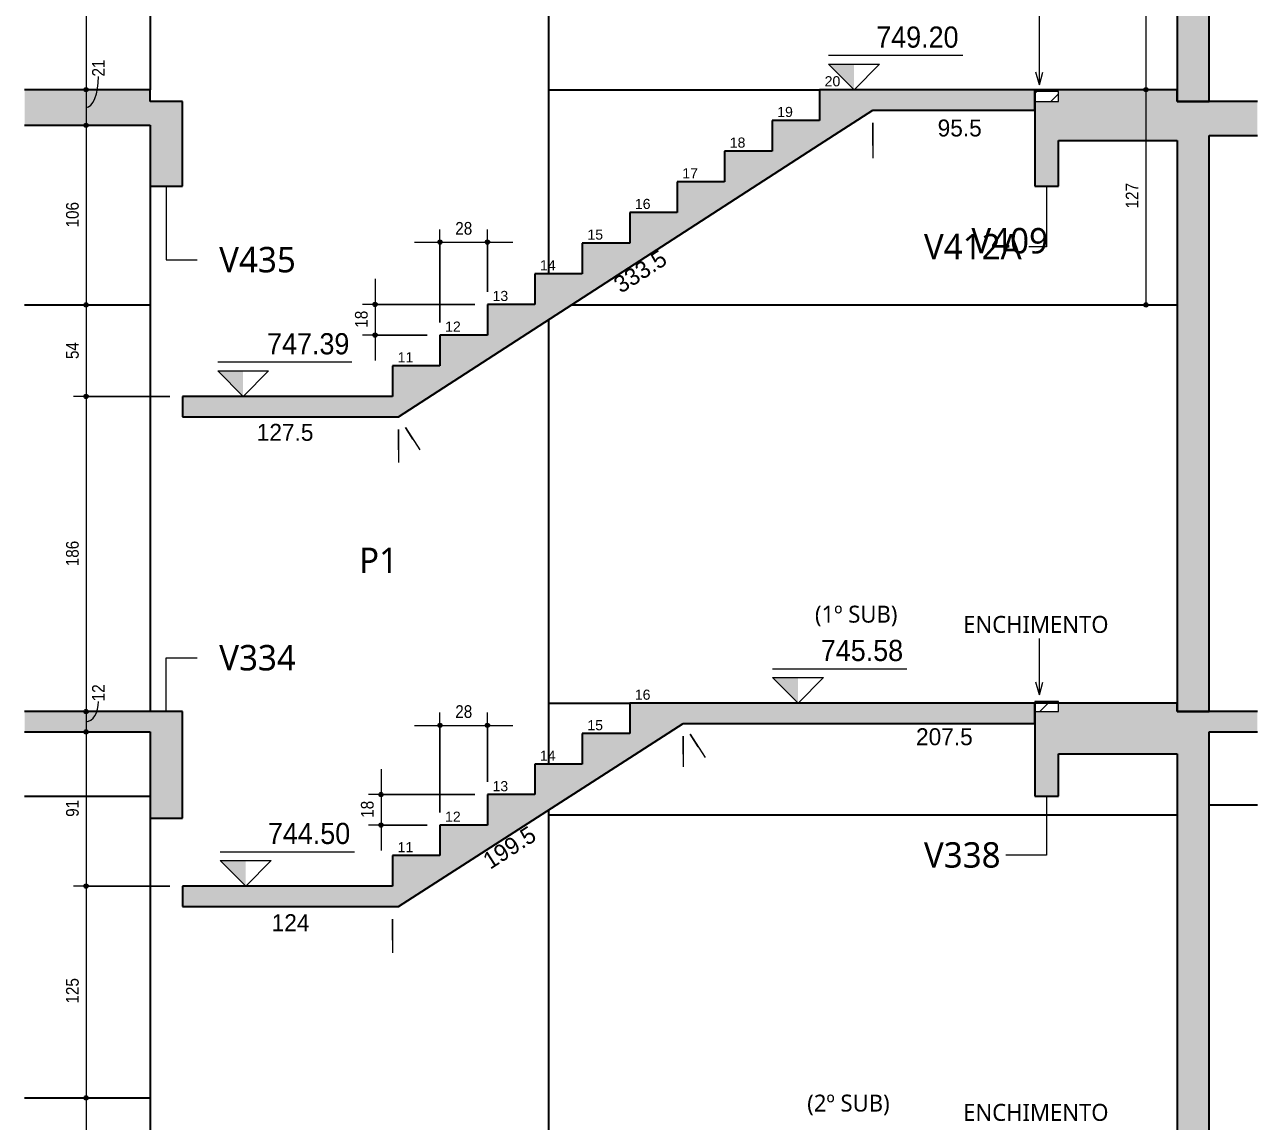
# Model space of a CAD drawing. Header units: centimetres. Extents: x -2136 to 34701, y -1430 to 84208.
# Drawn here: x 30316 to 31044, y 74311 to 74958 of the extents above; entities that cross this region are included whole.
import ezdxf

# ---------------------------------------------------------------- set-up
doc = ezdxf.new("R2010")
doc.units = ezdxf.units.CM
for name, color, linetype, lineweight in [('A-ANNO-DIMS', 7, 'Continuous', 9), ('A-ANNO-DIMS-50', 7, 'Continuous', 9), ('A-DETL', 7, 'Continuous', 18), ('A-DETL-GENF', 7, 'Continuous', 18), ('A-FLOR', 7, 'Continuous', 18), ('G-ANNO-DIMS', 7, 'Continuous', 9), ('G-ANNO-TEXT', 7, 'Continuous', 9), ('S-BEAM', 7, 'Continuous', 18), ('S-BEAM-IDEN', 7, 'Continuous', 9), ('S-COLS', 7, 'Continuous', 18), ('S-COLS-IDEN', 7, 'Continuous', 9), ('S-STRS', 7, 'Continuous', 18), ('S-STRS-ANNO', 7, 'Continuous', 18)]:
    doc.layers.add(name, color=color, linetype=linetype, lineweight=lineweight)
doc.styles.add('Arial', font='arial.ttf', dxfattribs={"height": 5.953125})
doc.styles.add('Fira Sans', font='FiraSans-Regular.ttf', dxfattribs={"width": 0.95, "height": 12.5})
doc.styles.add('Fira Sans_1', font='FiraSans-Regular.ttf', dxfattribs={"height": 10})
doc.styles.add('Fira Sans_2', font='FiraSans-Regular.ttf', dxfattribs={"width": 0.9, "height": 7.5})
doc.styles.add('Gadugi', font='gadugi.ttf', dxfattribs={"height": 15})
doc.styles.add('Gadugi_1', font='gadugi.ttf', dxfattribs={"height": 10})
doc.dimstyles.new('PED_R80_1_5mm_ACIMA_As_ESQ__R00_1', dxfattribs={"dimscale": 30.48, "dimtxt": 10.229846, "dimasz": 0.328084, "dimexe": 0.246063, "dimexo": 0.246063, "dimgap": 0.049213, "dimtad": 1, "dimdec": 1, "dimrnd": 0.5, "dimdsep": 46, "dimtxsty": 'Fira Sans_2', "dimblk1": 'DOTSMALL', "dimblk2": 'DOTSMALL', "dimsah": 1, "dimcen": 0.09, "dimdle": 0.492126, "dimazin": 0, "dimtfac": 1, "dimtdec": 4, "dimtix": 1, "dimtmove": 1, "dimatfit": 3, "dimfxl": 1, "dimtvp": 1, "dimtolj": 1, "dimtzin": 0, "dimarcsym": 2})
doc.dimstyles.new('PED_R80_1_5mm_ACIMA_As_ESQ__R00_4', dxfattribs={"dimscale": 30.48, "dimtxt": 10.229846, "dimasz": 0.328084, "dimexe": 0.246063, "dimexo": 0.246063, "dimgap": 0.049213, "dimtad": 1, "dimdec": 1, "dimrnd": 0.5, "dimdsep": 46, "dimtxsty": 'Fira Sans_2', "dimblk1": 'DOTSMALL', "dimblk2": 'DOTSMALL', "dimsah": 1, "dimcen": 0.09, "dimdle": 0.492126, "dimazin": 0, "dimtfac": 1, "dimtdec": 4, "dimtix": 1, "dimtmove": 0, "dimatfit": 3, "dimfxl": 1, "dimtvp": 1, "dimtolj": 1, "dimtzin": 0, "dimarcsym": 2})
doc.dimstyles.new('PED_R80_1_5mm_ACIMA_As_ESQ__R00_7', dxfattribs={"dimscale": 30.48, "dimtxt": 10.229846, "dimasz": 0.328084, "dimexe": 0.246063, "dimexo": 0.246063, "dimgap": 0.049213, "dimtad": 1, "dimdec": 1, "dimrnd": 0.5, "dimdsep": 46, "dimtxsty": 'Fira Sans_2', "dimblk1": 'DOTSMALL', "dimblk2": 'DOTSMALL', "dimsah": 1, "dimcen": 0.09, "dimdle": 0.492126, "dimazin": 0, "dimtfac": 1, "dimtdec": 4, "dimtix": 1, "dimtmove": 0, "dimatfit": 3, "dimfxl": 1, "dimtvp": 1, "dimtolj": 1, "dimtzin": 0, "dimarcsym": 2})
doc.dimstyles.new('PED_R80_2_0mm_ACIMA_As_ESQ__SEM_LINHA_R00_1', dxfattribs={"dimscale": 30.48, "dimtxt": 13.639794, "dimasz": 0.04101, "dimexe": 0.246063, "dimexo": 0.246063, "dimgap": 0.049213, "dimtad": 0, "dimjust": 2, "dimdec": 1, "dimrnd": 0.5, "dimdsep": 46, "dimtxsty": 'Fira Sans_1', "dimblk1": 'NONE', "dimblk2": 'DOTSMALL', "dimsah": 1, "dimcen": 0.09, "dimdle": 0.492126, "dimse1": 1, "dimsd1": 1, "dimsd2": 1, "dimazin": 0, "dimtfac": 1, "dimtdec": 4, "dimtix": 1, "dimtmove": 2, "dimatfit": 3, "dimfxl": 1, "dimtvp": 1, "dimtolj": 1, "dimtzin": 0, "dimarcsym": 2})
pattern_1 = [(45, (30682.196, 78788.5), (-7.071068, 7.071068), [])]

# ---------------------------------------------------------------- blocks, each defined once
blk = doc.blocks.new('Elevações de ponto - SIMBOLO DE NÍVEL-CORTE-2219088-CT 010 K - CORTE E3-E3')
at = {"layer": 'G-ANNO-DIMS'}
blk.add_hatch(color=256, dxfattribs=at).paths.add_polyline_path([(84.71, 74285), (84.71, 74270), (69.71, 74285)], flags=0)
for p, q in [((148.9, 74290.1), (69.71, 74290.1)), ((84.71, 74270), (69.71, 74285)), ((69.71, 74285), (99.71, 74285)), ((99.71, 74285), (84.71, 74270))]:
    blk.add_line(p, q, dxfattribs=at)
blk = doc.blocks.new('DIMBLOCK1024-CT 010 K - CORTE E3-E3')
at = {"layer": 'A-ANNO-DIMS-50', "true_color": 0x000032}
h = blk.add_hatch(color=178, dxfattribs=at)
edge = h.paths.add_edge_path(flags=0)
edge.add_arc((30561.59, 74544.86), 1.25, 0, 360)
h = blk.add_hatch(color=178, dxfattribs=at)
edge = h.paths.add_edge_path(flags=0)
edge.add_arc((30589.59, 74544.86), 1.25, 0, 360)
at = {"layer": 'A-ANNO-DIMS-50', "color": 178, "true_color": 0x000032}
for p, q in [((30561.59, 74493.5), (30561.59, 74552.36)), ((30589.59, 74511.5), (30589.59, 74552.36)), ((30546.59, 74544.86), (30604.59, 74544.86)), ((30561.59, 74544.86), (30561.59, 74493.5)), ((30589.59, 74544.86), (30589.59, 74511.5))]:
    blk.add_line(p, q, dxfattribs=at)
for centre in [(30561.59, 74544.86), (30589.59, 74544.86)]:
    blk.add_circle(centre, 1.25, dxfattribs=at)
at = {"layer": 'A-ANNO-DIMS-50', "color": 0, "insert": (30570.61, 74556.74), "char_height": 7.5, "width": 11.9611, "attachment_point": 1, "line_spacing_factor": 1.049215, "style": 'Fira Sans_2'}
blk.add_mtext('28', dxfattribs=at)
blk = doc.blocks.new('_DotSmall')
at = {"color": 0, "linetype": 'ByBlock', "const_width": 0.5}
blk.add_lwpolyline([(-0.0625, 0, 1), (0.0625, 0, 1)], format="xyb", close=True, dxfattribs=at)
blk = doc.blocks.new('DIMBLOCK1025-CT 010 K - CORTE E3-E3')
at = {"layer": 'A-ANNO-DIMS-50', "true_color": 0x000032}
h = blk.add_hatch(color=178, dxfattribs=at)
edge = h.paths.add_edge_path(flags=0)
edge.add_arc((30526.81, 74504), 1.25, 0, 360)
h = blk.add_hatch(color=178, dxfattribs=at)
edge = h.paths.add_edge_path(flags=0)
edge.add_arc((30526.81, 74486), 1.25, 0, 360)
at = {"layer": 'A-ANNO-DIMS-50', "color": 178, "true_color": 0x000032}
for p, q in [((30526.81, 74519), (30526.81, 74471)), ((30582.09, 74504), (30519.31, 74504)), ((30526.81, 74504), (30582.09, 74504)), ((30554.09, 74486), (30519.31, 74486)), ((30526.81, 74486), (30554.09, 74486))]:
    blk.add_line(p, q, dxfattribs=at)
for centre in [(30526.81, 74504), (30526.81, 74486)]:
    blk.add_circle(centre, 1.25, dxfattribs=at)
at = {"layer": 'A-ANNO-DIMS-50', "color": 0, "insert": (30514.93, 74490.28), "char_height": 7.5, "width": 11.3315, "attachment_point": 1, "rotation": 90, "line_spacing_factor": 1.049215, "style": 'Fira Sans_2'}
blk.add_mtext('18', dxfattribs=at)
blk = doc.blocks.new('DIMBLOCK1026-CT 010 K - CORTE E3-E3')
at = {"layer": 'A-ANNO-DIMS-50', "true_color": 0x000032}
h = blk.add_hatch(color=178, dxfattribs=at)
edge = h.paths.add_edge_path(flags=0)
edge.add_arc((30561.59, 74830.05), 1.25, 0, 360)
h = blk.add_hatch(color=178, dxfattribs=at)
edge = h.paths.add_edge_path(flags=0)
edge.add_arc((30589.59, 74830.05), 1.25, 0, 360)
at = {"layer": 'A-ANNO-DIMS-50', "color": 178, "true_color": 0x000032}
for p, q in [((30561.59, 74782.7), (30561.59, 74837.55)), ((30589.59, 74800.8), (30589.59, 74837.55)), ((30546.59, 74830.05), (30604.59, 74830.05)), ((30561.59, 74830.05), (30561.59, 74782.7)), ((30589.59, 74830.05), (30589.59, 74800.8))]:
    blk.add_line(p, q, dxfattribs=at)
for centre in [(30561.59, 74830.05), (30589.59, 74830.05)]:
    blk.add_circle(centre, 1.25, dxfattribs=at)
at = {"layer": 'A-ANNO-DIMS-50', "color": 0, "insert": (30570.61, 74841.93), "char_height": 7.5, "width": 11.9611, "attachment_point": 1, "line_spacing_factor": 1.049215, "style": 'Fira Sans_2'}
blk.add_mtext('28', dxfattribs=at)
blk = doc.blocks.new('DIMBLOCK1027-CT 010 K - CORTE E3-E3')
at = {"layer": 'A-ANNO-DIMS-50', "true_color": 0x000032}
h = blk.add_hatch(color=178, dxfattribs=at)
edge = h.paths.add_edge_path(flags=0)
edge.add_arc((30523.3, 74793.3), 1.25, 0, 360)
h = blk.add_hatch(color=178, dxfattribs=at)
edge = h.paths.add_edge_path(flags=0)
edge.add_arc((30523.3, 74775.2), 1.25, 0, 360)
at = {"layer": 'A-ANNO-DIMS-50', "color": 178, "true_color": 0x000032}
for p, q in [((30523.3, 74808.3), (30523.3, 74760.2)), ((30582.09, 74793.3), (30515.8, 74793.3)), ((30523.3, 74793.3), (30582.09, 74793.3)), ((30554.09, 74775.2), (30515.8, 74775.2)), ((30523.3, 74775.2), (30554.09, 74775.2))]:
    blk.add_line(p, q, dxfattribs=at)
for centre in [(30523.3, 74793.3), (30523.3, 74775.2)]:
    blk.add_circle(centre, 1.25, dxfattribs=at)
at = {"layer": 'A-ANNO-DIMS-50', "color": 0, "insert": (30511.41, 74779.53), "char_height": 7.5, "width": 11.3315, "attachment_point": 1, "rotation": 90, "line_spacing_factor": 1.049215, "style": 'Fira Sans_2'}
blk.add_mtext('18', dxfattribs=at)
blk = doc.blocks.new('DIMBLOCK1043-CT 010 K - CORTE E3-E3')
at = {"layer": 'A-ANNO-DIMS-50', "true_color": 0x000032}
h = blk.add_hatch(color=178, dxfattribs=at)
edge = h.paths.add_edge_path(flags=0)
edge.add_arc((30978.2, 76477), 1.25, 0, 360)
h = blk.add_hatch(color=178, dxfattribs=at)
edge = h.paths.add_edge_path(flags=0)
edge.add_arc((30978.2, 74920), 1.25, 0, 360)
at = {"layer": 'A-ANNO-DIMS-50', "color": 178, "true_color": 0x000032}
for p, q in [((30972.47, 76477), (30985.7, 76477)), ((30978.2, 76477), (30972.47, 76477)), ((30978.2, 76477), (30978.2, 74920)), ((30972.47, 74920), (30985.7, 74920)), ((30978.2, 74920), (30972.47, 74920))]:
    blk.add_line(p, q, dxfattribs=at)
for centre in [(30978.2, 76477), (30978.2, 74920)]:
    blk.add_circle(centre, 1.25, dxfattribs=at)
at = {"layer": 'A-ANNO-DIMS-50', "color": 0, "insert": (30966.32, 75689.39), "char_height": 7.5, "width": 21.8761, "attachment_point": 1, "rotation": 90, "line_spacing_factor": 1.049215, "style": 'Fira Sans_2'}
blk.add_mtext('1557', dxfattribs=at)
blk = doc.blocks.new('DIMBLOCK1044-CT 010 K - CORTE E3-E3')
at = {"layer": 'A-ANNO-DIMS-50', "true_color": 0x000032}
h = blk.add_hatch(color=178, dxfattribs=at)
edge = h.paths.add_edge_path(flags=0)
edge.add_arc((30978.2, 74920), 1.25, 0, 360)
h = blk.add_hatch(color=178, dxfattribs=at)
edge = h.paths.add_edge_path(flags=0)
edge.add_arc((30978.2, 74793), 1.25, 0, 360)
at = {"layer": 'A-ANNO-DIMS-50', "color": 178, "true_color": 0x000032}
for p, q in [((30972.47, 74920), (30985.7, 74920)), ((30978.2, 74920), (30972.47, 74920)), ((30978.2, 74920), (30978.2, 74793)), ((30972.47, 74793), (30985.7, 74793)), ((30978.2, 74793), (30972.47, 74793))]:
    blk.add_line(p, q, dxfattribs=at)
for centre in [(30978.2, 74920), (30978.2, 74793)]:
    blk.add_circle(centre, 1.25, dxfattribs=at)
at = {"layer": 'A-ANNO-DIMS-50', "color": 0, "insert": (30966.32, 74849.88), "char_height": 7.5, "width": 15.8956, "attachment_point": 1, "rotation": 90, "line_spacing_factor": 1.049215, "style": 'Fira Sans_2'}
blk.add_mtext('127', dxfattribs=at)
blk = doc.blocks.new('DIMBLOCK1062-CT 010 K - CORTE E3-E3')
at = {"layer": 'A-ANNO-DIMS-50', "true_color": 0x000032}
h = blk.add_hatch(color=178, dxfattribs=at)
edge = h.paths.add_edge_path(flags=0)
edge.add_arc((30352.77, 75400.01), 1.25, 0, 360)
h = blk.add_hatch(color=178, dxfattribs=at)
edge = h.paths.add_edge_path(flags=0)
edge.add_arc((30352.77, 74920), 1.25, 0, 360)
at = {"layer": 'A-ANNO-DIMS-50', "color": 178, "true_color": 0x000032}
for p, q in [((30383.09, 75400.01), (30345.27, 75400.01)), ((30352.77, 75400.01), (30352.77, 74920)), ((30352.77, 75400.01), (30383.09, 75400.01)), ((30347.04, 74920), (30360.27, 74920)), ((30352.77, 74920), (30347.04, 74920))]:
    blk.add_line(p, q, dxfattribs=at)
for centre in [(30352.77, 75400.01), (30352.77, 74920)]:
    blk.add_circle(centre, 1.25, dxfattribs=at)
at = {"layer": 'A-ANNO-DIMS-50', "color": 0, "insert": (30340.89, 75152.13), "char_height": 7.5, "width": 18.8859, "attachment_point": 1, "rotation": 90, "line_spacing_factor": 1.049215, "style": 'Fira Sans_2'}
blk.add_mtext('480', dxfattribs=at)
blk = doc.blocks.new('DIMBLOCK1063-CT 010 K - CORTE E3-E3')
at = {"layer": 'A-ANNO-DIMS-50', "true_color": 0x000032}
h = blk.add_hatch(color=178, dxfattribs=at)
edge = h.paths.add_edge_path(flags=0)
edge.add_arc((30352.77, 74920), 1.25, 0, 360)
h = blk.add_hatch(color=178, dxfattribs=at)
edge = h.paths.add_edge_path(flags=0)
edge.add_arc((30352.77, 74899), 1.25, 0, 360)
at = {"layer": 'A-ANNO-DIMS-50', "color": 178, "true_color": 0x000032}
for p, q in [((30347.04, 74920), (30360.27, 74920)), ((30352.77, 74920), (30347.04, 74920)), ((30352.77, 74920), (30352.77, 74899)), ((30347.04, 74899), (30360.27, 74899)), ((30352.77, 74899), (30347.04, 74899))]:
    blk.add_line(p, q, dxfattribs=at)
for centre in [(30352.77, 74920), (30352.77, 74899)]:
    blk.add_circle(centre, 1.25, dxfattribs=at)
blk.add_ellipse((30352.77, 74927.77), major_axis=(0, 18.27), ratio=0.399887, start_param=3.141593, end_param=4.712389, dxfattribs=at)
at = {"layer": 'A-ANNO-DIMS-50', "color": 0, "insert": (30356.25, 74927.77), "char_height": 7.5, "width": 10.702, "attachment_point": 1, "rotation": 90, "line_spacing_factor": 1.049215, "style": 'Fira Sans_2'}
blk.add_mtext('21', dxfattribs=at)
blk = doc.blocks.new('DIMBLOCK1064-CT 010 K - CORTE E3-E3')
at = {"layer": 'A-ANNO-DIMS-50', "true_color": 0x000032}
h = blk.add_hatch(color=178, dxfattribs=at)
edge = h.paths.add_edge_path(flags=0)
edge.add_arc((30352.77, 74899), 1.25, 0, 360)
h = blk.add_hatch(color=178, dxfattribs=at)
edge = h.paths.add_edge_path(flags=0)
edge.add_arc((30352.77, 74793), 1.25, 0, 360)
at = {"layer": 'A-ANNO-DIMS-50', "color": 178, "true_color": 0x000032}
for p, q in [((30347.04, 74899), (30360.27, 74899)), ((30352.77, 74899), (30347.04, 74899)), ((30352.77, 74899), (30352.77, 74793)), ((30347.04, 74793), (30360.27, 74793)), ((30352.77, 74793), (30347.04, 74793))]:
    blk.add_line(p, q, dxfattribs=at)
for centre in [(30352.77, 74899), (30352.77, 74793)]:
    blk.add_circle(centre, 1.25, dxfattribs=at)
at = {"layer": 'A-ANNO-DIMS-50', "color": 0, "insert": (30340.89, 74838.66), "char_height": 7.5, "width": 17.6268, "attachment_point": 1, "rotation": 90, "line_spacing_factor": 1.049215, "style": 'Fira Sans_2'}
blk.add_mtext('106', dxfattribs=at)
blk = doc.blocks.new('DIMBLOCK1065-CT 010 K - CORTE E3-E3')
at = {"layer": 'A-ANNO-DIMS-50', "true_color": 0x000032}
h = blk.add_hatch(color=178, dxfattribs=at)
edge = h.paths.add_edge_path(flags=0)
edge.add_arc((30352.77, 74793), 1.25, 0, 360)
h = blk.add_hatch(color=178, dxfattribs=at)
edge = h.paths.add_edge_path(flags=0)
edge.add_arc((30352.77, 74739), 1.25, 0, 360)
at = {"layer": 'A-ANNO-DIMS-50', "color": 178, "true_color": 0x000032}
for p, q in [((30347.04, 74793), (30360.27, 74793)), ((30352.77, 74793), (30347.04, 74793)), ((30352.77, 74793), (30352.77, 74739)), ((30402.09, 74739), (30345.27, 74739)), ((30352.77, 74739), (30402.09, 74739))]:
    blk.add_line(p, q, dxfattribs=at)
for centre in [(30352.77, 74793), (30352.77, 74739)]:
    blk.add_circle(centre, 1.25, dxfattribs=at)
at = {"layer": 'A-ANNO-DIMS-50', "color": 0, "insert": (30340.89, 74761.02), "char_height": 7.5, "width": 11.9611, "attachment_point": 1, "rotation": 90, "line_spacing_factor": 1.049215, "style": 'Fira Sans_2'}
blk.add_mtext('54', dxfattribs=at)
blk = doc.blocks.new('DIMBLOCK1066-CT 010 K - CORTE E3-E3')
at = {"layer": 'A-ANNO-DIMS-50', "true_color": 0x000032}
h = blk.add_hatch(color=178, dxfattribs=at)
edge = h.paths.add_edge_path(flags=0)
edge.add_arc((30352.77, 74739), 1.25, 0, 360)
h = blk.add_hatch(color=178, dxfattribs=at)
edge = h.paths.add_edge_path(flags=0)
edge.add_arc((30352.77, 74553), 1.25, 0, 360)
at = {"layer": 'A-ANNO-DIMS-50', "color": 178, "true_color": 0x000032}
for p, q in [((30402.09, 74739), (30345.27, 74739)), ((30352.77, 74739), (30352.77, 74553)), ((30352.77, 74739), (30402.09, 74739)), ((30347.04, 74553), (30360.27, 74553)), ((30352.77, 74553), (30347.04, 74553))]:
    blk.add_line(p, q, dxfattribs=at)
for centre in [(30352.77, 74739), (30352.77, 74553)]:
    blk.add_circle(centre, 1.25, dxfattribs=at)
at = {"layer": 'A-ANNO-DIMS-50', "color": 0, "insert": (30340.89, 74638.72), "char_height": 7.5, "width": 17.4694, "attachment_point": 1, "rotation": 90, "line_spacing_factor": 1.049215, "style": 'Fira Sans_2'}
blk.add_mtext('186', dxfattribs=at)
blk = doc.blocks.new('DIMBLOCK1067-CT 010 K - CORTE E3-E3')
at = {"layer": 'A-ANNO-DIMS-50', "true_color": 0x000032}
h = blk.add_hatch(color=178, dxfattribs=at)
edge = h.paths.add_edge_path(flags=0)
edge.add_arc((30352.77, 74553), 1.25, 0, 360)
h = blk.add_hatch(color=178, dxfattribs=at)
edge = h.paths.add_edge_path(flags=0)
edge.add_arc((30352.77, 74541), 1.25, 0, 360)
at = {"layer": 'A-ANNO-DIMS-50', "color": 178, "true_color": 0x000032}
for p, q in [((30347.04, 74553), (30360.27, 74553)), ((30352.77, 74553), (30347.04, 74553)), ((30352.77, 74553), (30352.77, 74541)), ((30347.04, 74541), (30360.27, 74541)), ((30352.77, 74541), (30347.04, 74541))]:
    blk.add_line(p, q, dxfattribs=at)
for centre in [(30352.77, 74553), (30352.77, 74541)]:
    blk.add_circle(centre, 1.25, dxfattribs=at)
blk.add_ellipse((30352.77, 74559.02), major_axis=(0, 12.02), ratio=0.607875, start_param=3.141593, end_param=4.712389, dxfattribs=at)
at = {"layer": 'A-ANNO-DIMS-50', "color": 0, "insert": (30356.25, 74559.02), "char_height": 7.5, "width": 10.702, "attachment_point": 1, "rotation": 90, "line_spacing_factor": 1.049215, "style": 'Fira Sans_2'}
blk.add_mtext('12', dxfattribs=at)
blk = doc.blocks.new('DIMBLOCK1068-CT 010 K - CORTE E3-E3')
at = {"layer": 'A-ANNO-DIMS-50', "true_color": 0x000032}
h = blk.add_hatch(color=178, dxfattribs=at)
edge = h.paths.add_edge_path(flags=0)
edge.add_arc((30352.77, 74541), 1.25, 0, 360)
h = blk.add_hatch(color=178, dxfattribs=at)
edge = h.paths.add_edge_path(flags=0)
edge.add_arc((30352.77, 74450), 1.25, 0, 360)
at = {"layer": 'A-ANNO-DIMS-50', "color": 178, "true_color": 0x000032}
for p, q in [((30347.04, 74541), (30360.27, 74541)), ((30352.77, 74541), (30347.04, 74541)), ((30352.77, 74541), (30352.77, 74450)), ((30402.09, 74450), (30345.27, 74450)), ((30352.77, 74450), (30402.09, 74450))]:
    blk.add_line(p, q, dxfattribs=at)
for centre in [(30352.77, 74541), (30352.77, 74450)]:
    blk.add_circle(centre, 1.25, dxfattribs=at)
at = {"layer": 'A-ANNO-DIMS-50', "color": 0, "insert": (30340.89, 74490.85), "char_height": 7.5, "width": 11.1741, "attachment_point": 1, "rotation": 90, "line_spacing_factor": 1.049215, "style": 'Fira Sans_2'}
blk.add_mtext('91', dxfattribs=at)
blk = doc.blocks.new('DIMBLOCK1069-CT 010 K - CORTE E3-E3')
at = {"layer": 'A-ANNO-DIMS-50', "true_color": 0x000032}
h = blk.add_hatch(color=178, dxfattribs=at)
edge = h.paths.add_edge_path(flags=0)
edge.add_arc((30352.77, 74450), 1.25, 0, 360)
h = blk.add_hatch(color=178, dxfattribs=at)
edge = h.paths.add_edge_path(flags=0)
edge.add_arc((30352.77, 74325), 1.25, 0, 360)
at = {"layer": 'A-ANNO-DIMS-50', "color": 178, "true_color": 0x000032}
for p, q in [((30402.09, 74450), (30345.27, 74450)), ((30352.77, 74450), (30352.77, 74325)), ((30352.77, 74450), (30402.09, 74450)), ((30347.04, 74325), (30360.27, 74325)), ((30352.77, 74325), (30347.04, 74325))]:
    blk.add_line(p, q, dxfattribs=at)
for centre in [(30352.77, 74450), (30352.77, 74325)]:
    blk.add_circle(centre, 1.25, dxfattribs=at)
at = {"layer": 'A-ANNO-DIMS-50', "color": 0, "insert": (30340.89, 74380.62), "char_height": 7.5, "width": 16.5251, "attachment_point": 1, "rotation": 90, "line_spacing_factor": 1.049215, "style": 'Fira Sans_2'}
blk.add_mtext('125', dxfattribs=at)
blk = doc.blocks.new('DIMBLOCK1070-CT 010 K - CORTE E3-E3')
at = {"layer": 'A-ANNO-DIMS-50', "true_color": 0x000032}
h = blk.add_hatch(color=178, dxfattribs=at)
edge = h.paths.add_edge_path(flags=0)
edge.add_arc((30352.77, 74325), 1.25, 0, 360)
h = blk.add_hatch(color=178, dxfattribs=at)
edge = h.paths.add_edge_path(flags=0)
edge.add_arc((30352.77, 74265), 1.25, 0, 360)
at = {"layer": 'A-ANNO-DIMS-50', "color": 178, "true_color": 0x000032}
for p, q in [((30347.04, 74325), (30360.27, 74325)), ((30352.77, 74325), (30347.04, 74325)), ((30352.77, 74325), (30352.77, 74265)), ((30347.04, 74265), (30360.27, 74265)), ((30352.77, 74265), (30347.04, 74265))]:
    blk.add_line(p, q, dxfattribs=at)
for centre in [(30352.77, 74325), (30352.77, 74265)]:
    blk.add_circle(centre, 1.25, dxfattribs=at)
at = {"layer": 'A-ANNO-DIMS-50', "color": 0, "insert": (30340.89, 74289.76), "char_height": 7.5, "width": 12.5906, "attachment_point": 1, "rotation": 90, "line_spacing_factor": 1.049215, "style": 'Fira Sans_2'}
blk.add_mtext('60', dxfattribs=at)
blk = doc.blocks.new('DIMBLOCK1090-CT 010 K - CORTE E3-E3')
at = {"layer": 'A-ANNO-DIMS-50', "color": 7, "true_color": 0xffffff}
for p, q in [((30705.12, 74538.5), (30705.12, 74520.29)), ((30705.12, 74527.79), (30705.12, 74538.5))]:
    blk.add_line(p, q, dxfattribs=at)
at = {"layer": 'A-ANNO-DIMS-50', "color": 0, "insert": (30842.54, 74543.14), "char_height": 10, "width": 39.0308, "attachment_point": 1, "line_spacing_factor": 1.049215, "style": 'Fira Sans_1'}
blk.add_mtext('207.5', dxfattribs=at)
blk = doc.blocks.new('_None')
blk = doc.blocks.new('DIMBLOCK1092-CT 010 K - CORTE E3-E3')
at = {"layer": 'A-ANNO-DIMS-50', "color": 7, "true_color": 0xffffff}
for p, q in [((30533.59, 74430.5), (30533.59, 74410.54)), ((30533.59, 74418.04), (30533.59, 74430.5))]:
    blk.add_line(p, q, dxfattribs=at)
at = {"layer": 'A-ANNO-DIMS-50', "color": 0, "insert": (30462.26, 74433.38), "char_height": 10, "width": 25.391, "attachment_point": 1, "line_spacing_factor": 1.049215, "style": 'Fira Sans_1'}
blk.add_mtext('124', dxfattribs=at)
blk = doc.blocks.new('DIMBLOCK1094-CT 010 K - CORTE E3-E3')
at = {"layer": 'A-ANNO-DIMS-50', "color": 7, "true_color": 0xffffff}
for p, q in [((30709.17, 74539.69), (30718.09, 74525.83)), ((30714.03, 74532.13), (30709.17, 74539.69))]:
    blk.add_line(p, q, dxfattribs=at)
at = {"layer": 'A-ANNO-DIMS-50', "color": 0, "insert": (30585.79, 74467.94), "char_height": 10, "width": 39.0308, "attachment_point": 1, "rotation": 32.73523, "line_spacing_factor": 1.049215, "style": 'Fira Sans_1'}
blk.add_mtext('199.5', dxfattribs=at)
blk = doc.blocks.new('DIMBLOCK1096-CT 010 K - CORTE E3-E3')
at = {"layer": 'A-ANNO-DIMS-50', "color": 7, "true_color": 0xffffff}
for p, q in [((30537.13, 74719.5), (30537.13, 74699.94)), ((30537.13, 74707.44), (30537.13, 74719.5))]:
    blk.add_line(p, q, dxfattribs=at)
at = {"layer": 'A-ANNO-DIMS-50', "color": 0, "insert": (30453.46, 74722.78), "char_height": 10, "width": 36.9324, "attachment_point": 1, "line_spacing_factor": 1.049215, "style": 'Fira Sans_1'}
blk.add_mtext('127.5', dxfattribs=at)
blk = doc.blocks.new('DIMBLOCK1098-CT 010 K - CORTE E3-E3')
at = {"layer": 'A-ANNO-DIMS-50', "color": 7, "true_color": 0xffffff}
for p, q in [((30817.13, 74900.5), (30817.13, 74879.56)), ((30817.13, 74887.06), (30817.13, 74900.5))]:
    blk.add_line(p, q, dxfattribs=at)
at = {"layer": 'A-ANNO-DIMS-50', "color": 0, "insert": (30855.3, 74902.41), "char_height": 10, "width": 31.0568, "attachment_point": 1, "line_spacing_factor": 1.049215, "style": 'Fira Sans_1'}
blk.add_mtext('95.5', dxfattribs=at)
blk = doc.blocks.new('DIMBLOCK1100-CT 010 K - CORTE E3-E3')
at = {"layer": 'A-ANNO-DIMS-50', "color": 7, "true_color": 0xffffff}
for p, q in [((30541.2, 74720.7), (30549.74, 74707.49)), ((30545.67, 74713.79), (30541.2, 74720.7))]:
    blk.add_line(p, q, dxfattribs=at)
at = {"layer": 'A-ANNO-DIMS-50', "color": 0, "insert": (30662.97, 74807.89), "char_height": 10, "width": 39.4505, "attachment_point": 1, "rotation": 32.87957, "line_spacing_factor": 1.049215, "style": 'Fira Sans_1'}
blk.add_mtext('333.5', dxfattribs=at)

msp = doc.modelspace()

# ---------------------------------------------------------------- hatches: boundary and pattern name
at = {"layer": 'A-DETL-GENF', "true_color": 0x48b948}
h = msp.add_hatch(dxfattribs=at)
h.set_pattern_fill('FP_4', color=95, style=0, pattern_type=2)
h.set_pattern_definition(pattern_1)
h.paths.add_polyline_path([(30917.22, 74913), (30926.59, 74913), (30926.59, 74919), (30912.59, 74919), (30912.59, 74913), (30915.86, 74913)], flags=0)
h = msp.add_hatch(dxfattribs=at)
h.set_pattern_fill('FP_4', color=95, style=0, pattern_type=2)
h.set_pattern_definition(pattern_1)
h.paths.add_polyline_path([(30912.59, 74558), (30926.59, 74558), (30926.59, 74559), (30912.59, 74559)], flags=0)
h = msp.add_hatch(dxfattribs=at)
h.set_pattern_fill('FP_4', color=95, style=0, pattern_type=2)
h.set_pattern_definition(pattern_1)
h.paths.add_polyline_path([(30918.96, 74553), (30926.59, 74553), (30926.59, 74558), (30912.59, 74558), (30912.59, 74553), (30914.92, 74553)], flags=0)
at = {"layer": 'A-FLOR', "true_color": 0xa6a6a6}
for points in [[(30336.69, 74899), (30390.59, 74899), (30390.59, 74920), (30316.48, 74920), (30316.48, 74899)], [(31015.59, 74893), (31043.98, 74893), (31043.98, 74913), (31015.59, 74913)], [(30390.59, 74541), (30390.59, 74553), (30316.48, 74553), (30316.48, 74541), (30337.32, 74541)], [(31015.59, 74541), (31043.98, 74541), (31043.98, 74553), (31015.59, 74553)]]:
    msp.add_hatch(color=253, dxfattribs=at).paths.add_polyline_path(points, flags=0)
at = {"layer": 'S-BEAM', "true_color": 0xa6a6a6}
for points in [[(30912.59, 74863), (30926.59, 74863), (30926.59, 74913), (30912.59, 74913), (30912.59, 74919), (30926.59, 74919), (30926.59, 74920), (30912.59, 74920), (30912.59, 74865.7)], [(30943.12, 74890), (30996.59, 74890), (30996.59, 74920), (30926.59, 74920), (30926.59, 74890), (30932.43, 74890)], [(30390.59, 74863), (30409.59, 74863), (30409.59, 74913), (30390.59, 74913), (30390.59, 74899)], [(30996.59, 74528), (30996.59, 74558), (30926.59, 74558), (30926.59, 74528), (30958.41, 74528)], [(30409.59, 74490), (30409.59, 74553), (30390.59, 74553), (30390.59, 74490)], [(30926.59, 74503), (30926.59, 74553), (30912.59, 74553), (30912.59, 74503)]]:
    msp.add_hatch(color=253, dxfattribs=at).paths.add_polyline_path(points, flags=0)
at = {"layer": 'S-COLS', "true_color": 0xa6a6a6}
for points in [[(31015.59, 74913), (31015.59, 75255.01), (30996.59, 75255.01), (30996.59, 74913)], [(31015.59, 74553), (31015.59, 74913), (30996.59, 74913), (30996.59, 74553)], [(30996.59, 74265), (31015.59, 74265), (31015.59, 74553), (30996.59, 74553), (30996.59, 74266.18)]]:
    msp.add_hatch(color=253, dxfattribs=at).paths.add_polyline_path(points, flags=0)
at = {"layer": 'S-STRS', "true_color": 0xa6a6a6}
for points in [[(30785.59, 74887.61), (30817.13, 74908), (30912.59, 74908), (30912.59, 74920), (30785.59, 74920), (30785.59, 74901.9)], [(30533.59, 74727), (30537.13, 74727), (30785.59, 74887.61), (30785.59, 74901.9), (30757.59, 74901.9), (30757.59, 74883.8), (30729.59, 74883.8), (30729.59, 74865.7), (30701.59, 74865.7), (30701.59, 74847.6), (30673.59, 74847.6), (30673.59, 74829.5), (30645.59, 74829.5), (30645.59, 74811.4), (30617.59, 74811.4), (30617.59, 74793.3), (30589.59, 74793.3), (30589.59, 74775.2), (30561.59, 74775.2), (30561.59, 74757.1), (30533.59, 74757.1), (30533.59, 74739)], [(30533.59, 74727), (30533.59, 74739), (30409.59, 74739), (30409.59, 74727), (30515.03, 74727)], [(30673.59, 74525.74), (30705.12, 74546), (30912.59, 74546), (30912.59, 74558), (30673.59, 74558), (30673.59, 74540)], [(30537.12, 74438), (30673.59, 74525.74), (30673.59, 74540), (30645.59, 74540), (30645.59, 74522), (30617.59, 74522), (30617.59, 74504), (30589.59, 74504), (30589.59, 74486), (30561.59, 74486), (30561.59, 74468), (30533.59, 74468), (30533.59, 74438)], [(30514.92, 74438), (30533.59, 74438), (30533.59, 74450), (30409.59, 74450), (30409.59, 74438), (30444.9, 74438)]]:
    msp.add_hatch(color=253, dxfattribs=at).paths.add_polyline_path(points, flags=0)

# ---------------------------------------------------------------- linework, layer by layer
at = {"layer": 'A-DETL'}
for p, q in [((30926.59, 74919), (30912.59, 74919)), ((30912.59, 74919), (30912.59, 74913)), ((30926.59, 74913), (30926.59, 74919)), ((30912.59, 74913), (30926.59, 74913)), ((30926.59, 74559), (30912.59, 74559)), ((30912.59, 74559), (30912.59, 74553)), ((30926.59, 74553), (30926.59, 74559)), ((30912.59, 74553), (30926.59, 74553))]:
    msp.add_line(p, q, dxfattribs=at)
at = {"layer": 'A-FLOR', "lineweight": 25}
for p, q in [((30390.59, 74920), (30316.48, 74920)), ((30390.59, 74913), (30390.59, 74920)), ((31043.98, 74913), (31015.59, 74913)), ((30316.48, 74899), (30390.59, 74899)), ((31015.59, 74893), (31043.98, 74893)), ((30390.59, 74553), (30316.48, 74553)), ((31043.98, 74553), (31015.59, 74553)), ((30316.48, 74541), (30390.59, 74541)), ((31015.59, 74541), (31043.98, 74541))]:
    msp.add_line(p, q, dxfattribs=at)
at = {"layer": 'G-ANNO-TEXT'}
for p, q in [((30915.32, 74922.9), (30915.32, 75005.25)), ((30915.32, 74922.9), (30913.31, 74930.4)), ((30915.32, 74922.9), (30917.33, 74930.4)), ((30915.32, 74562.9), (30915.32, 74596.09)), ((30915.32, 74562.9), (30913.31, 74570.4)), ((30915.32, 74562.9), (30917.33, 74570.4))]:
    msp.add_line(p, q, dxfattribs=at)
at = {"layer": 'S-BEAM', "lineweight": 25}
for p, q in [((30625.59, 74920), (30785.59, 74920)), ((30926.59, 74920), (30912.59, 74920)), ((30912.59, 74920), (30912.59, 74919)), ((30912.59, 74919), (30912.59, 74913)), ((30996.59, 74920), (30926.59, 74920)), ((30996.59, 74913), (30996.59, 74920)), ((30409.59, 74913), (30390.59, 74913)), ((30409.59, 74863), (30409.59, 74913)), ((30912.59, 74913), (30912.59, 74863)), ((30390.59, 74899), (30390.59, 74863)), ((30926.59, 74863), (30926.59, 74890)), ((30926.59, 74890), (30996.59, 74890)), ((30390.59, 74863), (30409.59, 74863)), ((30912.59, 74863), (30926.59, 74863)), ((30316.48, 74793), (30390.59, 74793)), ((30639.24, 74793), (30996.59, 74793)), ((30625.59, 74558), (30673.59, 74558)), ((30926.59, 74558), (30912.59, 74558)), ((30912.59, 74558), (30912.59, 74553)), ((30996.59, 74558), (30926.59, 74558)), ((30996.59, 74553), (30996.59, 74558)), ((30409.59, 74553), (30390.59, 74553)), ((30409.59, 74490), (30409.59, 74553)), ((30912.59, 74553), (30912.59, 74503)), ((30390.59, 74541), (30390.59, 74490)), ((30926.59, 74503), (30926.59, 74528)), ((30926.59, 74528), (30996.59, 74528)), ((30316.48, 74503), (30390.59, 74503)), ((30912.59, 74503), (30926.59, 74503)), ((31015.59, 74498), (31043.98, 74498)), ((30390.59, 74490), (30409.59, 74490)), ((30625.59, 74492), (30996.59, 74492)), ((30316.48, 74325), (30390.59, 74325))]:
    msp.add_line(p, q, dxfattribs=at)
at = {"layer": 'S-BEAM-IDEN'}
for p, q in [((30400.09, 74863), (30400.09, 74819.67)), ((30919.59, 74863), (30919.59, 74827.32)), ((30919.59, 74827.32), (30909.04, 74827.32)), ((30400.09, 74819.67), (30418.27, 74819.67)), ((30400.09, 74584.73), (30418.27, 74584.73)), ((30400.09, 74553), (30400.09, 74584.73)), ((30919.59, 74503), (30919.59, 74468.33)), ((30919.59, 74468.33), (30895.49, 74468.33))]:
    msp.add_line(p, q, dxfattribs=at)
at = {"layer": 'S-COLS', "lineweight": 25}
for p, q in [((31015.59, 74913), (31015.59, 75243.01)), ((30996.59, 75232), (30996.59, 74913)), ((30625.59, 75180.87), (30625.59, 74913)), ((30390.59, 75029.8), (30390.59, 74920)), ((30625.59, 74913), (30625.59, 74811.4)), ((30996.59, 74913), (31015.59, 74913)), ((31015.59, 74913), (30996.59, 74913)), ((30996.59, 74890), (30996.59, 74553)), ((31015.59, 74553), (31015.59, 74893)), ((30390.59, 74863), (30390.59, 74553)), ((30625.59, 74784.18), (30625.59, 74553)), ((30625.59, 74553), (30625.59, 74522)), ((30996.59, 74553), (31015.59, 74553)), ((31015.59, 74553), (30996.59, 74553)), ((31015.59, 74265), (31015.59, 74541)), ((30996.59, 74528), (30996.59, 74265)), ((30390.59, 74490), (30390.59, 74265)), ((30625.59, 74494.87), (30625.59, 74265))]:
    msp.add_line(p, q, dxfattribs=at)
at = {"layer": 'S-STRS', "lineweight": 25}
for p, q in [((30912.59, 74920), (30785.59, 74920)), ((30785.59, 74920), (30785.59, 74901.9)), ((30912.59, 74908), (30912.59, 74920)), ((30785.59, 74887.61), (30817.13, 74908)), ((30817.13, 74908), (30912.59, 74908)), ((30785.59, 74901.9), (30757.59, 74901.9)), ((30757.59, 74901.9), (30757.59, 74883.8)), ((30537.13, 74727), (30785.59, 74887.61)), ((30757.59, 74883.8), (30729.59, 74883.8)), ((30729.59, 74883.8), (30729.59, 74865.7)), ((30729.59, 74865.7), (30701.59, 74865.7)), ((30701.59, 74865.7), (30701.59, 74847.6)), ((30701.59, 74847.6), (30673.59, 74847.6)), ((30673.59, 74847.6), (30673.59, 74829.5)), ((30673.59, 74829.5), (30645.59, 74829.5)), ((30645.59, 74829.5), (30645.59, 74811.4)), ((30645.59, 74811.4), (30617.59, 74811.4)), ((30617.59, 74811.4), (30617.59, 74793.3)), ((30617.59, 74793.3), (30589.59, 74793.3)), ((30589.59, 74793.3), (30589.59, 74775.2)), ((30589.59, 74775.2), (30561.59, 74775.2)), ((30561.59, 74775.2), (30561.59, 74757.1)), ((30561.59, 74757.1), (30533.59, 74757.1)), ((30533.59, 74757.1), (30533.59, 74739)), ((30533.59, 74739), (30409.59, 74739)), ((30409.59, 74739), (30409.59, 74727)), ((30409.59, 74727), (30533.59, 74727)), ((30533.59, 74727), (30537.13, 74727)), ((30912.59, 74558), (30673.59, 74558)), ((30673.59, 74558), (30673.59, 74540)), ((30912.59, 74553), (30912.59, 74558)), ((30912.59, 74546), (30912.59, 74553)), ((30673.59, 74540), (30645.59, 74540)), ((30645.59, 74540), (30645.59, 74522)), ((30673.59, 74525.74), (30705.12, 74546)), ((30705.12, 74546), (30912.59, 74546)), ((30537.12, 74438), (30673.59, 74525.74)), ((30645.59, 74522), (30617.59, 74522)), ((30617.59, 74522), (30617.59, 74504)), ((30617.59, 74504), (30589.59, 74504)), ((30589.59, 74504), (30589.59, 74486)), ((30589.59, 74486), (30561.59, 74486)), ((30561.59, 74486), (30561.59, 74468)), ((30561.59, 74468), (30533.59, 74468)), ((30533.59, 74468), (30533.59, 74450)), ((30533.59, 74450), (30409.59, 74450)), ((30409.59, 74450), (30409.59, 74438)), ((30409.59, 74438), (30533.59, 74438)), ((30533.59, 74438), (30537.12, 74438))]:
    msp.add_line(p, q, dxfattribs=at)

# ---------------------------------------------------------------- block references
at = {"layer": 'G-ANNO-DIMS'}
for p in [(30721.23, 650), (30360.7, 469), (30688.2, 288), (30362.21, 180)]:
    msp.add_blockref('Elevações de ponto - SIMBOLO DE NÍVEL-CORTE-2219088-CT 010 K - CORTE E3-E3', p, dxfattribs=at)

# ---------------------------------------------------------------- texts
at = {"layer": 'G-ANNO-DIMS', "char_height": 12.5, "attachment_point": 1, "line_spacing_factor": 1.049215, "style": 'Fira Sans'}
for s, insert, width in [('749.20', (30819.06, 74957.31), 58.5118), ('747.39', (30459.55, 74776.31), 56.0567), ('745.58', (30786.36, 74595.31), 57.6934), ('744.50', (30460.04, 74487.31), 58.5118)]:
    msp.add_mtext(s, dxfattribs=dict(at, insert=insert, width=width))
at = {"layer": 'G-ANNO-TEXT', "char_height": 10, "attachment_point": 1, "style": 'Gadugi_1'}
for s, insert, width in [('(1º SUB)', (30782.89, 74615.48), 63.3333), ('ENCHIMENTO', (30870.35, 74609.43), 108.6287), ('(2º SUB)', (30778.31, 74326.91), 63.3333), ('ENCHIMENTO', (30870.35, 74321.43), 108.6287)]:
    msp.add_mtext(s, dxfattribs=dict(at, insert=insert, width=width))
at = {"layer": 'S-BEAM-IDEN', "char_height": 15, "attachment_point": 1, "style": 'Gadugi'}
for s, insert, width in [('V409', (30875.19, 74838.38), 58.1223), ('V412A', (30847.19, 74834.87), 74.5569), ('V435', (30431.27, 74827.22), 58.1223), ('V334', (30431.27, 74592.28), 58.1223), ('V338', (30847.19, 74475.88), 58.1223)]:
    msp.add_mtext(s, dxfattribs=dict(at, insert=insert, width=width))
at = {"layer": 'S-COLS-IDEN', "insert": (30513.83, 74649.77), "char_height": 15, "width": 28.4599, "attachment_point": 1, "style": 'Gadugi'}
msp.add_mtext('P1', dxfattribs=at)
at = {"layer": 'S-STRS-ANNO', "char_height": 5.953, "width": 10.9888, "attachment_point": 1, "line_spacing_factor": 0.941778, "style": 'Arial'}
for s, insert in [('20', (30788.61, 74927.97)), ('19', (30760.61, 74909.87)), ('18', (30732.61, 74891.77)), ('17', (30704.61, 74873.67)), ('16', (30676.61, 74855.57)), ('15', (30648.61, 74837.47)), ('14', (30620.61, 74819.37)), ('13', (30592.61, 74801.27)), ('12', (30564.61, 74783.17)), ('11', (30536.61, 74765.07)), ('16', (30676.58, 74565.93)), ('15', (30648.58, 74547.93)), ('14', (30620.58, 74529.93)), ('13', (30592.58, 74511.93)), ('12', (30564.58, 74493.93)), ('11', (30536.58, 74475.93))]:
    msp.add_mtext(s, dxfattribs=dict(at, insert=insert))

# ---------------------------------------------------------------- dimensions: what is measured, and where the dimension line sits
at = {"layer": 'A-ANNO-DIMS', "color": 178, "true_color": 0x000032}
for base, p1, p2, dimstyle, override, picture, middle in [((30978.2, 74920), (30979.97, 76477), (30979.97, 74920), 'PED_R80_1_5mm_ACIMA_As_ESQ__R00_7', {"dimpost": '<>', "dimfxl": 1557.002}, 'DIMBLOCK1043-CT 010 K - CORTE E3-E3', (30972.89, 75698.5)), ((30352.77, 74920), (30390.59, 75400.01), (30354.54, 74920), 'PED_R80_1_5mm_ACIMA_As_ESQ__R00_7', {"dimpost": '<>', "dimfxl": 481.356884}, 'DIMBLOCK1062-CT 010 K - CORTE E3-E3', (30347.46, 75160)), ((30978.2, 74793), (30979.97, 74920), (30979.97, 74793), 'PED_R80_1_5mm_ACIMA_As_ESQ__R00_7', {"dimpost": '<>', "dimfxl": 127}, 'DIMBLOCK1044-CT 010 K - CORTE E3-E3', (30972.9, 74856.5)), ((30352.77, 74793), (30354.54, 74899), (30354.54, 74793), 'PED_R80_1_5mm_ACIMA_As_ESQ__R00_7', {"dimpost": '<>', "dimfxl": 106}, 'DIMBLOCK1064-CT 010 K - CORTE E3-E3', (30347.46, 74846)), ((30523.3, 74775.2), (30589.59, 74793.3), (30561.59, 74775.2), 'PED_R80_1_5mm_ACIMA_As_ESQ__R00_4', {"dimpost": '<>', "dimfxl": 33.340734}, 'DIMBLOCK1027-CT 010 K - CORTE E3-E3', (30517.98, 74784.25)), ((30352.77, 74739), (30354.54, 74793), (30409.59, 74739), 'PED_R80_1_5mm_ACIMA_As_ESQ__R00_7', {"dimpost": '<>', "dimfxl": 77.110903}, 'DIMBLOCK1065-CT 010 K - CORTE E3-E3', (30347.46, 74766)), ((30352.77, 74553), (30409.59, 74739), (30354.54, 74553), 'PED_R80_1_5mm_ACIMA_As_ESQ__R00_7', {"dimpost": '<>', "dimfxl": 193.97344}, 'DIMBLOCK1066-CT 010 K - CORTE E3-E3', (30347.46, 74646)), ((30352.77, 74450), (30354.54, 74541), (30409.59, 74450), 'PED_R80_1_5mm_ACIMA_As_ESQ__R00_7', {"dimpost": '<>', "dimfxl": 106.35737}, 'DIMBLOCK1068-CT 010 K - CORTE E3-E3', (30347.4, 74495.5)), ((30526.81, 74486), (30589.59, 74504), (30561.59, 74486), 'PED_R80_1_5mm_ACIMA_As_ESQ__R00_4', {"dimpost": '<>', "dimfxl": 33.286668}, 'DIMBLOCK1025-CT 010 K - CORTE E3-E3', (30521.5, 74495)), ((30352.77, 74325), (30409.59, 74450), (30354.54, 74325), 'PED_R80_1_5mm_ACIMA_As_ESQ__R00_7', {"dimpost": '<>', "dimfxl": 136.586889}, 'DIMBLOCK1069-CT 010 K - CORTE E3-E3', (30347.46, 74387.5)), ((30352.77, 74265), (30354.54, 74325), (30354.54, 74265), 'PED_R80_1_5mm_ACIMA_As_ESQ__R00_7', {"dimpost": '<>', "dimfxl": 60}, 'DIMBLOCK1070-CT 010 K - CORTE E3-E3', (30347.46, 74295))]:
    dim = msp.add_linear_dim(base=base, p1=p1, p2=p2, angle=90, dimstyle=dimstyle, override=override, dxfattribs=at)
    dim.commit()
    dim.dimension.update_dxf_attribs({"geometry": picture, "text_midpoint": middle})
for base, p1, p2, override, picture, middle in [((30352.77, 74899), (30354.54, 74920), (30354.54, 74899), {"dimpost": '<>', "dimfxl": 21}, 'DIMBLOCK1063-CT 010 K - CORTE E3-E3', (30361.25, 74933.12)), ((30352.77, 74541), (30354.54, 74553), (30354.54, 74541), {"dimpost": '<>', "dimfxl": 12}, 'DIMBLOCK1067-CT 010 K - CORTE E3-E3', (30361.25, 74564.37))]:
    dim = msp.add_linear_dim(base=base, p1=p1, p2=p2, angle=90, dimstyle='PED_R80_1_5mm_ACIMA_As_ESQ__R00_1', override=override, dxfattribs=at)
    dim.commit()
    dim.dimension.update_dxf_attribs({"geometry": picture, "text_midpoint": middle, "dimtype": 160, "text_rotation": 90})
at = {"layer": 'A-ANNO-DIMS', "color": 7, "true_color": 0xffffff}
for base, p1, p2, angle, override, picture, middle, turn in [((30545.67, 74713.79), (30817.13, 74908), (30537.13, 74727), 32.87957, {"dimpost": '<>', "dimfxl": 333.407344}, 'DIMBLOCK1100-CT 010 K - CORTE E3-E3', (30683.16, 74813), 32.87957), ((30714.03, 74532.13), (30537.12, 74438), (30705.12, 74546), 32.73523, {"dimpost": '<>', "dimfxl": 199.720007}, 'DIMBLOCK1094-CT 010 K - CORTE E3-E3', (30605.81, 74472.89), 32.73523)]:
    dim = msp.add_linear_dim(base=base, p1=p1, p2=p2, angle=angle, dimstyle='PED_R80_2_0mm_ACIMA_As_ESQ__SEM_LINHA_R00_1', override=override, dxfattribs=at)
    dim.commit()
    dim.dimension.update_dxf_attribs({"geometry": picture, "text_midpoint": middle, "dimtype": 160, "text_rotation": turn})
for base, p1, p2, override, picture, middle in [((30817.13, 74887.06), (30912.59, 74885.3), (30817.13, 74908), {"dimpost": '<>', "dimfxl": 98.121604}, 'DIMBLOCK1098-CT 010 K - CORTE E3-E3', (30870.82, 74895.75)), ((30537.13, 74707.44), (30409.59, 74727), (30537.13, 74727), {"dimpost": '<>', "dimfxl": 127.543925}, 'DIMBLOCK1096-CT 010 K - CORTE E3-E3', (30471.93, 74716.12)), ((30705.12, 74527.79), (30912.59, 74526.02), (30705.12, 74546), {"dimpost": '<>', "dimfxl": 208.433234}, 'DIMBLOCK1090-CT 010 K - CORTE E3-E3', (30862.05, 74536.47)), ((30533.59, 74418.04), (30409.59, 74438), (30533.59, 74438), {"dimpost": '<>', "dimfxl": 124.000002}, 'DIMBLOCK1092-CT 010 K - CORTE E3-E3', (30474.95, 74426.72))]:
    dim = msp.add_linear_dim(base=base, p1=p1, p2=p2, dimstyle='PED_R80_2_0mm_ACIMA_As_ESQ__SEM_LINHA_R00_1', override=override, dxfattribs=at)
    dim.commit()
    dim.dimension.update_dxf_attribs({"geometry": picture, "text_midpoint": middle, "dimtype": 160})
at = {"layer": 'A-ANNO-DIMS', "color": 178, "true_color": 0x000032}
for base, p1, p2, override, picture, middle in [((30589.59, 74830.05), (30561.59, 74775.2), (30589.59, 74793.3), {"dimpost": '<>', "dimfxl": 33.340734}, 'DIMBLOCK1026-CT 010 K - CORTE E3-E3', (30575.59, 74835.36)), ((30589.59, 74544.86), (30561.59, 74486), (30589.59, 74504), {"dimpost": '<>', "dimfxl": 33.286668}, 'DIMBLOCK1024-CT 010 K - CORTE E3-E3', (30575.59, 74550.17))]:
    dim = msp.add_linear_dim(base=base, p1=p1, p2=p2, dimstyle='PED_R80_1_5mm_ACIMA_As_ESQ__R00_4', override=override, dxfattribs=at)
    dim.commit()
    dim.dimension.update_dxf_attribs({"geometry": picture, "text_midpoint": middle})

doc.saveas('drawing.dxf')
